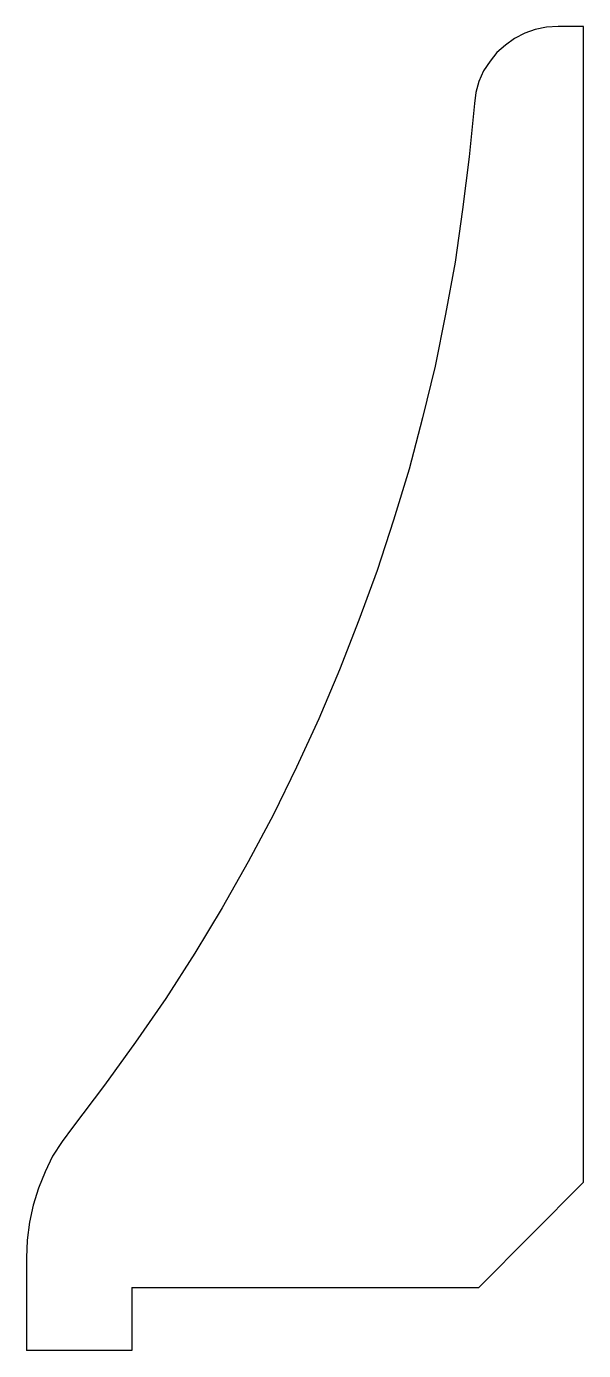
# Model space of a CAD drawing. Extents: x 73.4 to 99.9, y 137.2 to 200.2.
import ezdxf

# ---------------------------------------------------------------- set-up
doc = ezdxf.new("R2010")
doc.units = 0
doc.layers.add('Layer_1', color=7, linetype='CONTINUOUS')

msp = doc.modelspace()

# ---------------------------------------------------------------- linework, layer by layer
at = {"layer": 'Layer_1', "color": 7}
for points in [[(98.697145, 200.206429), (98.132701, 200.171151), (97.603534, 200.065318), (97.109645, 199.888929), (96.615756, 199.641984), (96.192423, 199.324484), (95.769089, 198.971707), (95.451589, 198.548373), (95.134089, 198.089762), (94.922423, 197.595873), (94.781312, 197.066707), (94.710756, 196.53754)], [(99.896589, 200.206429), (98.697145, 200.206429)], [(99.896589, 145.208375), (99.896589, 200.206429)], [(94.710756, 196.53754), (94.463812, 193.99754), (94.146312, 191.492818), (93.793534, 188.988096), (93.334923, 186.518651), (92.841034, 184.049207), (92.241312, 181.579763), (91.606312, 179.145596), (90.865478, 176.711429), (90.089367, 174.312541), (89.207423, 171.948929), (88.290201, 169.585318), (87.302423, 167.256985), (86.24409, 164.96393), (85.150479, 162.706152), (83.951034, 160.448374), (82.716312, 158.261152), (81.411034, 156.109208), (80.035201, 153.957263), (78.588812, 151.875874), (77.107145, 149.829763), (75.590201, 147.81893)], [(75.590201, 147.81893), (75.096312, 147.148652), (74.637701, 146.443097), (74.284923, 145.702263), (73.967423, 144.926152), (73.720479, 144.114763), (73.54409, 143.303375), (73.438257, 142.456708), (73.402979, 141.610041)], [(94.922423, 140.19893), (99.896589, 145.208375)], [(73.402979, 141.610041), (73.402979, 137.200319)], [(78.412423, 140.19893), (78.412423, 137.200319), (73.402979, 137.200319)], [(78.412423, 140.19893), (94.922423, 140.19893)]]:
    msp.add_lwpolyline(points, dxfattribs=at)

doc.saveas('drawing.dxf')
